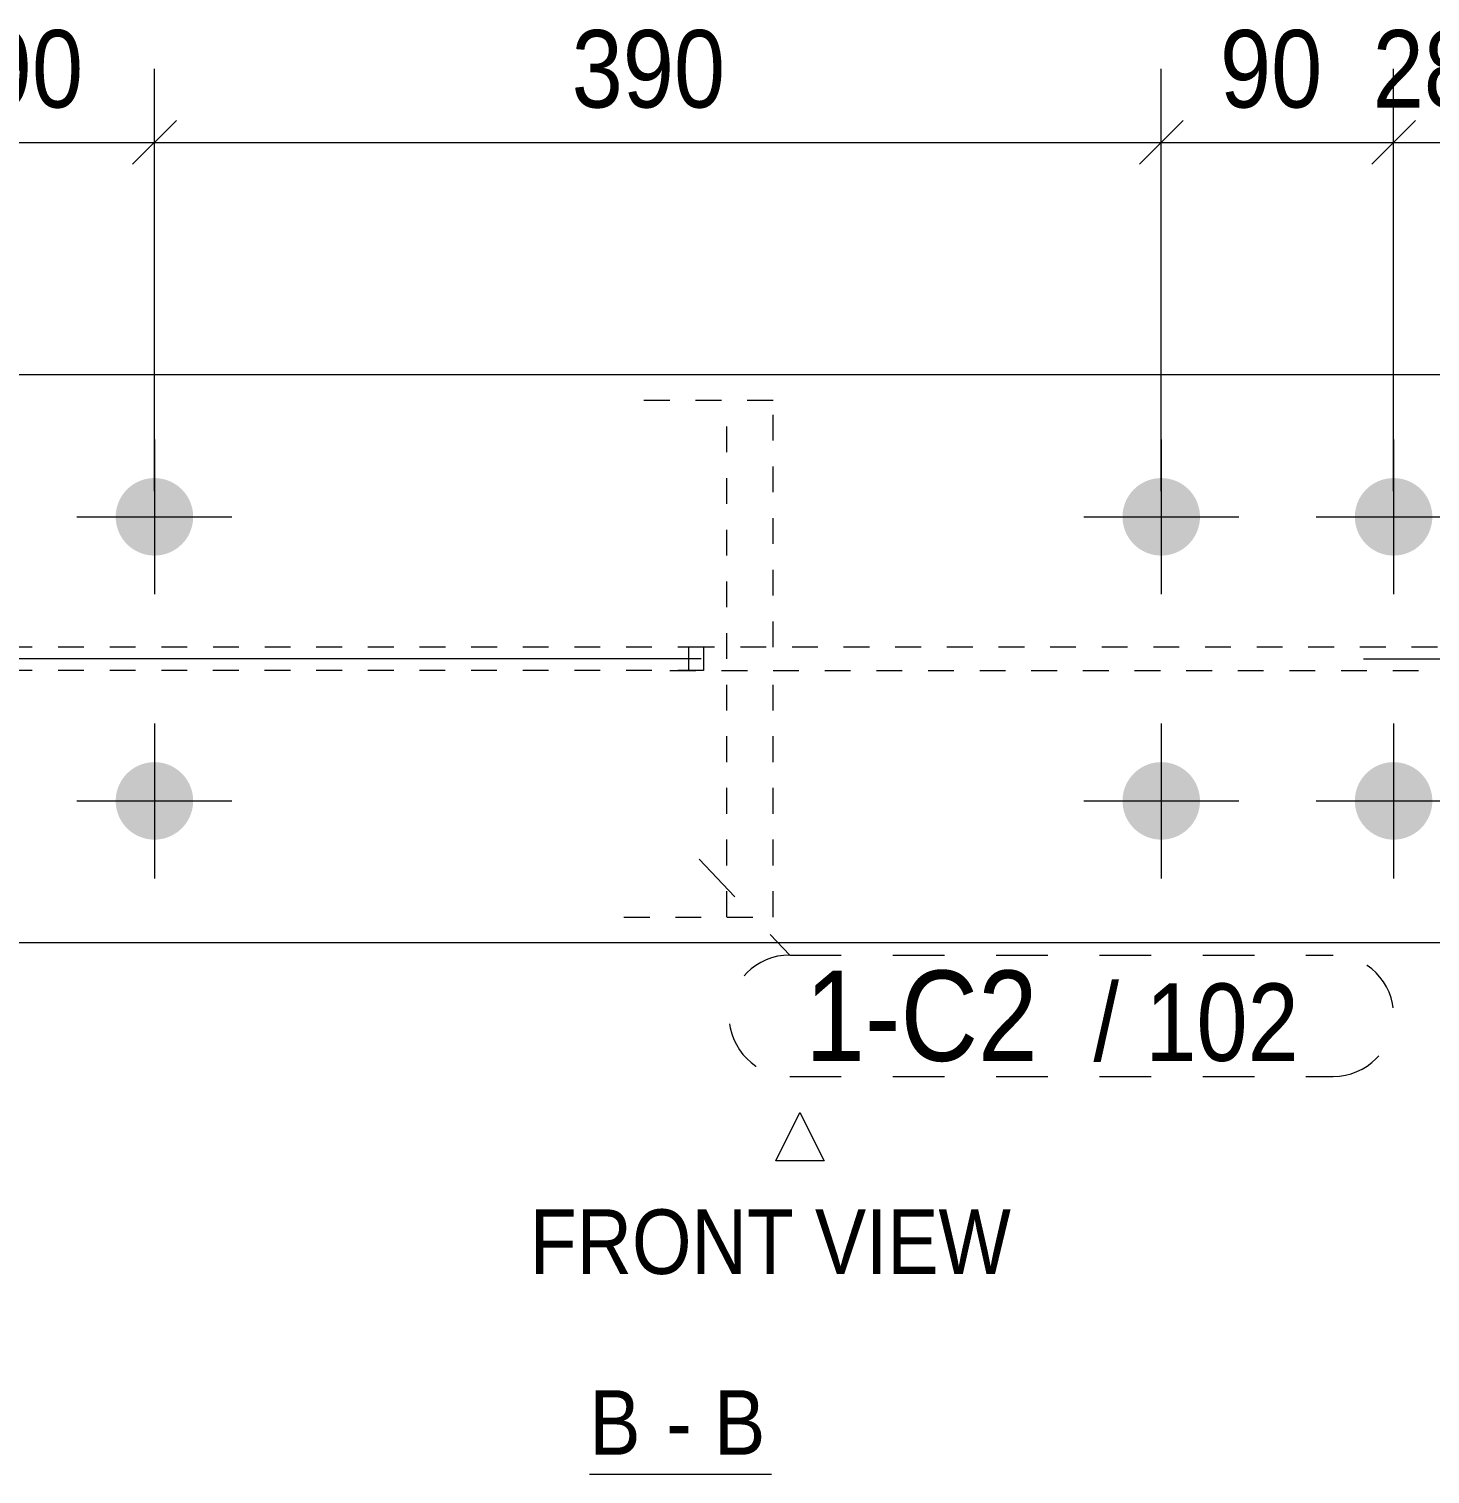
# Model space of a CAD drawing. Header units: millimetres. Extents: x 2 to 579, y 1 to 825.
# Drawn here: x 441.7 to 496, y 497.9 to 553.9 of the extents above; entities that cross this region are included whole.
import ezdxf

# ---------------------------------------------------------------- set-up
doc = ezdxf.new("R2010")
doc.units = ezdxf.units.MM
for name, pattern in [('XKITLINE00', [0]), ('XKITLINE01', [4, 1, -1, 1, -1]), ('XKITLINE02', [4, 2, -2]), ('XKITLINE03', [6, 3, -1, 1, -1])]:
    doc.linetypes.add(name, pattern=pattern)
for name, color, linetype, lineweight in [('Bolt', 3, 'Continuous', 0), ('Dimensions', 7, 'Continuous', 0), ('OtherObjectType', 7, 'Continuous', 0), ('Part', 2, 'Continuous', 0), ('PartMark', 7, 'Continuous', 0)]:
    doc.layers.add(name, color=color, linetype=linetype, lineweight=lineweight)
doc.styles.add('ARIAL', font='ARIAL.TTF')

# ---------------------------------------------------------------- blocks, each defined once
blk = doc.blocks.new('*A47')
at = {"layer": 'Bolt'}
for points in [[(446.579, 536.474), (446.616, 536.472), (446.652, 536.47), (446.689, 536.467), (446.726, 536.463), (446.762, 536.458), (446.799, 536.452), (446.835, 536.445), (446.871, 536.438), (446.907, 536.429), (446.942, 536.42), (446.978, 536.409), (447.013, 536.398), (447.047, 536.386), (447.082, 536.373), (447.116, 536.36), (447.15, 536.345), (447.183, 536.33), (447.217, 536.314), (447.249, 536.297), (447.281, 536.279), (447.313, 536.261), (447.345, 536.241), (447.375, 536.221), (447.406, 536.2), (447.436, 536.179), (447.465, 536.157), (447.494, 536.134), (447.522, 536.11), (447.549, 536.085), (447.576, 536.06), (447.603, 536.035), (447.628, 536.008), (447.654, 535.981), (447.678, 535.954), (447.702, 535.926), (447.725, 535.897), (447.747, 535.868), (447.768, 535.838), (447.789, 535.807), (447.809, 535.776), (447.829, 535.745), (447.847, 535.713), (447.865, 535.681), (447.882, 535.648), (447.898, 535.615), (447.913, 535.582), (447.928, 535.548), (447.942, 535.514), (447.954, 535.479), (447.966, 535.445), (447.977, 535.409), (447.988, 535.374), (447.997, 535.338), (448.006, 535.303), (448.013, 535.267), (448.02, 535.23), (448.026, 535.194), (448.031, 535.158), (448.035, 535.121), (448.038, 535.084), (448.04, 535.048), (448.042, 535.011), (448.042, 534.974), (448.042, 534.937), (448.04, 534.9), (448.038, 534.864), (448.035, 534.827), (448.031, 534.79), (448.026, 534.754), (448.02, 534.718), (448.013, 534.681), (448.006, 534.645), (447.997, 534.61), (447.988, 534.574), (447.977, 534.539), (447.966, 534.503), (447.954, 534.469), (447.942, 534.434), (447.928, 534.4), (447.913, 534.366), (447.898, 534.333), (447.882, 534.3), (447.865, 534.267), (447.847, 534.235), (447.829, 534.203), (447.809, 534.172), (447.789, 534.141), (447.768, 534.11), (447.747, 534.08), (447.725, 534.051), (447.702, 534.022), (447.678, 533.994), (447.654, 533.967), (447.628, 533.94), (447.603, 533.913), (447.576, 533.888), (447.549, 533.863), (447.522, 533.838), (447.494, 533.814), (447.465, 533.791), (447.436, 533.769), (447.406, 533.748), (447.375, 533.727), (447.345, 533.707), (447.313, 533.687), (447.281, 533.669), (447.249, 533.651), (447.217, 533.634), (447.183, 533.618), (447.15, 533.603), (447.116, 533.588), (447.082, 533.575), (447.047, 533.562), (447.013, 533.55), (446.978, 533.539), (446.942, 533.528), (446.907, 533.519), (446.871, 533.51), (446.835, 533.503), (446.799, 533.496), (446.762, 533.49), (446.726, 533.485), (446.689, 533.481), (446.652, 533.478), (446.616, 533.476), (446.579, 533.474), (446.542, 533.474), (446.505, 533.474), (446.468, 533.476), (446.432, 533.478), (446.395, 533.481), (446.358, 533.485), (446.322, 533.49), (446.286, 533.496), (446.249, 533.503), (446.213, 533.51), (446.178, 533.519), (446.142, 533.528), (446.107, 533.539), (446.072, 533.55), (446.037, 533.562), (446.002, 533.575), (445.968, 533.588), (445.934, 533.603), (445.901, 533.618), (445.868, 533.634), (445.835, 533.651), (445.803, 533.669), (445.771, 533.687), (445.74, 533.707), (445.709, 533.727), (445.678, 533.748), (445.649, 533.769), (445.619, 533.791), (445.59, 533.814), (445.562, 533.838), (445.535, 533.863), (445.508, 533.888), (445.481, 533.913), (445.456, 533.94), (445.431, 533.967), (445.406, 533.994), (445.383, 534.022), (445.36, 534.051), (445.337, 534.08), (445.316, 534.11), (445.295, 534.141), (445.275, 534.172), (445.255, 534.203), (445.237, 534.235), (445.219, 534.267), (445.202, 534.3), (445.186, 534.333), (445.171, 534.366), (445.156, 534.4), (445.143, 534.434), (445.13, 534.469), (445.118, 534.503), (445.107, 534.539), (445.096, 534.574), (445.087, 534.61), (445.079, 534.645), (445.071, 534.681), (445.064, 534.718), (445.058, 534.754), (445.053, 534.79), (445.049, 534.827), (445.046, 534.864), (445.044, 534.9), (445.043, 534.937), (445.042, 534.974), (445.043, 535.011), (445.044, 535.048), (445.046, 535.084), (445.049, 535.121), (445.053, 535.158), (445.058, 535.194), (445.064, 535.23), (445.071, 535.267), (445.079, 535.303), (445.087, 535.338), (445.096, 535.374), (445.107, 535.409), (445.118, 535.445), (445.13, 535.479), (445.143, 535.514), (445.156, 535.548), (445.171, 535.582), (445.186, 535.615), (445.202, 535.648), (445.219, 535.681), (445.237, 535.713), (445.255, 535.745), (445.275, 535.776), (445.295, 535.807), (445.316, 535.838), (445.337, 535.868), (445.36, 535.897), (445.383, 535.926), (445.406, 535.954), (445.431, 535.981), (445.456, 536.008), (445.481, 536.035), (445.508, 536.06), (445.535, 536.085), (445.562, 536.11), (445.59, 536.134), (445.619, 536.157), (445.649, 536.179), (445.678, 536.2), (445.709, 536.221), (445.74, 536.241), (445.771, 536.261), (445.803, 536.279), (445.835, 536.297), (445.868, 536.314), (445.901, 536.33), (445.934, 536.345), (445.968, 536.36), (446.002, 536.373), (446.037, 536.386), (446.072, 536.398), (446.107, 536.409), (446.142, 536.42), (446.178, 536.429), (446.213, 536.438), (446.249, 536.445), (446.286, 536.452), (446.322, 536.458), (446.358, 536.463), (446.395, 536.467), (446.432, 536.47), (446.468, 536.472), (446.505, 536.474), (446.542, 536.474)], [(485.579, 536.474), (485.616, 536.472), (485.652, 536.47), (485.689, 536.467), (485.726, 536.463), (485.762, 536.458), (485.799, 536.452), (485.835, 536.445), (485.871, 536.438), (485.907, 536.429), (485.942, 536.42), (485.978, 536.409), (486.013, 536.398), (486.047, 536.386), (486.082, 536.373), (486.116, 536.36), (486.15, 536.345), (486.183, 536.33), (486.217, 536.314), (486.249, 536.297), (486.281, 536.279), (486.313, 536.261), (486.345, 536.241), (486.375, 536.221), (486.406, 536.2), (486.436, 536.179), (486.465, 536.157), (486.494, 536.134), (486.522, 536.11), (486.549, 536.085), (486.576, 536.06), (486.603, 536.035), (486.628, 536.008), (486.654, 535.981), (486.678, 535.954), (486.702, 535.926), (486.725, 535.897), (486.747, 535.868), (486.768, 535.838), (486.789, 535.807), (486.809, 535.776), (486.829, 535.745), (486.847, 535.713), (486.865, 535.681), (486.882, 535.648), (486.898, 535.615), (486.913, 535.582), (486.928, 535.548), (486.942, 535.514), (486.954, 535.479), (486.966, 535.445), (486.977, 535.409), (486.988, 535.374), (486.997, 535.338), (487.006, 535.303), (487.013, 535.267), (487.02, 535.23), (487.026, 535.194), (487.031, 535.158), (487.035, 535.121), (487.038, 535.084), (487.04, 535.048), (487.042, 535.011), (487.042, 534.974), (487.042, 534.937), (487.04, 534.9), (487.038, 534.864), (487.035, 534.827), (487.031, 534.79), (487.026, 534.754), (487.02, 534.718), (487.013, 534.681), (487.006, 534.645), (486.997, 534.61), (486.988, 534.574), (486.977, 534.539), (486.966, 534.503), (486.954, 534.469), (486.942, 534.434), (486.928, 534.4), (486.913, 534.366), (486.898, 534.333), (486.882, 534.3), (486.865, 534.267), (486.847, 534.235), (486.829, 534.203), (486.809, 534.172), (486.789, 534.141), (486.768, 534.11), (486.747, 534.08), (486.725, 534.051), (486.702, 534.022), (486.678, 533.994), (486.654, 533.967), (486.628, 533.94), (486.603, 533.913), (486.576, 533.888), (486.549, 533.863), (486.522, 533.838), (486.494, 533.814), (486.465, 533.791), (486.436, 533.769), (486.406, 533.748), (486.375, 533.727), (486.345, 533.707), (486.313, 533.687), (486.281, 533.669), (486.249, 533.651), (486.217, 533.634), (486.183, 533.618), (486.15, 533.603), (486.116, 533.588), (486.082, 533.575), (486.047, 533.562), (486.013, 533.55), (485.978, 533.539), (485.942, 533.528), (485.907, 533.519), (485.871, 533.51), (485.835, 533.503), (485.799, 533.496), (485.762, 533.49), (485.726, 533.485), (485.689, 533.481), (485.652, 533.478), (485.616, 533.476), (485.579, 533.474), (485.542, 533.474), (485.505, 533.474), (485.468, 533.476), (485.432, 533.478), (485.395, 533.481), (485.358, 533.485), (485.322, 533.49), (485.286, 533.496), (485.249, 533.503), (485.213, 533.51), (485.178, 533.519), (485.142, 533.528), (485.107, 533.539), (485.072, 533.55), (485.037, 533.562), (485.002, 533.575), (484.968, 533.588), (484.934, 533.603), (484.901, 533.618), (484.868, 533.634), (484.835, 533.651), (484.803, 533.669), (484.771, 533.687), (484.74, 533.707), (484.709, 533.727), (484.678, 533.748), (484.649, 533.769), (484.619, 533.791), (484.59, 533.814), (484.562, 533.838), (484.535, 533.863), (484.508, 533.888), (484.481, 533.913), (484.456, 533.94), (484.431, 533.967), (484.406, 533.994), (484.383, 534.022), (484.36, 534.051), (484.337, 534.08), (484.316, 534.11), (484.295, 534.141), (484.275, 534.172), (484.255, 534.203), (484.237, 534.235), (484.219, 534.267), (484.202, 534.3), (484.186, 534.333), (484.171, 534.366), (484.156, 534.4), (484.143, 534.434), (484.13, 534.469), (484.118, 534.503), (484.107, 534.539), (484.096, 534.574), (484.087, 534.61), (484.079, 534.645), (484.071, 534.681), (484.064, 534.718), (484.058, 534.754), (484.053, 534.79), (484.049, 534.827), (484.046, 534.864), (484.044, 534.9), (484.043, 534.937), (484.042, 534.974), (484.043, 535.011), (484.044, 535.048), (484.046, 535.084), (484.049, 535.121), (484.053, 535.158), (484.058, 535.194), (484.064, 535.23), (484.071, 535.267), (484.079, 535.303), (484.087, 535.338), (484.096, 535.374), (484.107, 535.409), (484.118, 535.445), (484.13, 535.479), (484.143, 535.514), (484.156, 535.548), (484.171, 535.582), (484.186, 535.615), (484.202, 535.648), (484.219, 535.681), (484.237, 535.713), (484.255, 535.745), (484.275, 535.776), (484.295, 535.807), (484.316, 535.838), (484.337, 535.868), (484.36, 535.897), (484.383, 535.926), (484.406, 535.954), (484.431, 535.981), (484.456, 536.008), (484.481, 536.035), (484.508, 536.06), (484.535, 536.085), (484.562, 536.11), (484.59, 536.134), (484.619, 536.157), (484.649, 536.179), (484.678, 536.2), (484.709, 536.221), (484.74, 536.241), (484.771, 536.261), (484.803, 536.279), (484.835, 536.297), (484.868, 536.314), (484.901, 536.33), (484.934, 536.345), (484.968, 536.36), (485.002, 536.373), (485.037, 536.386), (485.072, 536.398), (485.107, 536.409), (485.142, 536.42), (485.178, 536.429), (485.213, 536.438), (485.249, 536.445), (485.286, 536.452), (485.322, 536.458), (485.358, 536.463), (485.395, 536.467), (485.432, 536.47), (485.468, 536.472), (485.505, 536.474), (485.542, 536.474)], [(494.579, 536.474), (494.616, 536.472), (494.652, 536.47), (494.689, 536.467), (494.726, 536.463), (494.762, 536.458), (494.799, 536.452), (494.835, 536.445), (494.871, 536.438), (494.907, 536.429), (494.942, 536.42), (494.978, 536.409), (495.013, 536.398), (495.047, 536.386), (495.082, 536.373), (495.116, 536.36), (495.15, 536.345), (495.183, 536.33), (495.217, 536.314), (495.249, 536.297), (495.281, 536.279), (495.313, 536.261), (495.345, 536.241), (495.375, 536.221), (495.406, 536.2), (495.436, 536.179), (495.465, 536.157), (495.494, 536.134), (495.522, 536.11), (495.549, 536.085), (495.576, 536.06), (495.603, 536.035), (495.628, 536.008), (495.654, 535.981), (495.678, 535.954), (495.702, 535.926), (495.725, 535.897), (495.747, 535.868), (495.768, 535.838), (495.789, 535.807), (495.809, 535.776), (495.829, 535.745), (495.847, 535.713), (495.865, 535.681), (495.882, 535.648), (495.898, 535.615), (495.913, 535.582), (495.928, 535.548), (495.942, 535.514), (495.954, 535.479), (495.966, 535.445), (495.977, 535.409), (495.988, 535.374), (495.997, 535.338), (496.006, 535.303), (496.013, 535.267), (496.02, 535.23), (496.026, 535.194), (496.031, 535.158), (496.035, 535.121), (496.038, 535.084), (496.04, 535.048), (496.042, 535.011), (496.042, 534.974), (496.042, 534.937), (496.04, 534.9), (496.038, 534.864), (496.035, 534.827), (496.031, 534.79), (496.026, 534.754), (496.02, 534.718), (496.013, 534.681), (496.006, 534.645), (495.997, 534.61), (495.988, 534.574), (495.977, 534.539), (495.966, 534.503), (495.954, 534.469), (495.942, 534.434), (495.928, 534.4), (495.913, 534.366), (495.898, 534.333), (495.882, 534.3), (495.865, 534.267), (495.847, 534.235), (495.829, 534.203), (495.809, 534.172), (495.789, 534.141), (495.768, 534.11), (495.747, 534.08), (495.725, 534.051), (495.702, 534.022), (495.678, 533.994), (495.654, 533.967), (495.628, 533.94), (495.603, 533.913), (495.576, 533.888), (495.549, 533.863), (495.522, 533.838), (495.494, 533.814), (495.465, 533.791), (495.436, 533.769), (495.406, 533.748), (495.375, 533.727), (495.345, 533.707), (495.313, 533.687), (495.281, 533.669), (495.249, 533.651), (495.217, 533.634), (495.183, 533.618), (495.15, 533.603), (495.116, 533.588), (495.082, 533.575), (495.047, 533.562), (495.013, 533.55), (494.978, 533.539), (494.942, 533.528), (494.907, 533.519), (494.871, 533.51), (494.835, 533.503), (494.799, 533.496), (494.762, 533.49), (494.726, 533.485), (494.689, 533.481), (494.652, 533.478), (494.616, 533.476), (494.579, 533.474), (494.542, 533.474), (494.505, 533.474), (494.468, 533.476), (494.432, 533.478), (494.395, 533.481), (494.358, 533.485), (494.322, 533.49), (494.286, 533.496), (494.249, 533.503), (494.213, 533.51), (494.178, 533.519), (494.142, 533.528), (494.107, 533.539), (494.072, 533.55), (494.037, 533.562), (494.002, 533.575), (493.968, 533.588), (493.934, 533.603), (493.901, 533.618), (493.868, 533.634), (493.835, 533.651), (493.803, 533.669), (493.771, 533.687), (493.74, 533.707), (493.709, 533.727), (493.678, 533.748), (493.649, 533.769), (493.619, 533.791), (493.59, 533.814), (493.562, 533.838), (493.535, 533.863), (493.508, 533.888), (493.481, 533.913), (493.456, 533.94), (493.431, 533.967), (493.406, 533.994), (493.383, 534.022), (493.36, 534.051), (493.337, 534.08), (493.316, 534.11), (493.295, 534.141), (493.275, 534.172), (493.255, 534.203), (493.237, 534.235), (493.219, 534.267), (493.202, 534.3), (493.186, 534.333), (493.171, 534.366), (493.156, 534.4), (493.143, 534.434), (493.13, 534.469), (493.118, 534.503), (493.107, 534.539), (493.096, 534.574), (493.087, 534.61), (493.079, 534.645), (493.071, 534.681), (493.064, 534.718), (493.058, 534.754), (493.053, 534.79), (493.049, 534.827), (493.046, 534.864), (493.044, 534.9), (493.043, 534.937), (493.042, 534.974), (493.043, 535.011), (493.044, 535.048), (493.046, 535.084), (493.049, 535.121), (493.053, 535.158), (493.058, 535.194), (493.064, 535.23), (493.071, 535.267), (493.079, 535.303), (493.087, 535.338), (493.096, 535.374), (493.107, 535.409), (493.118, 535.445), (493.13, 535.479), (493.143, 535.514), (493.156, 535.548), (493.171, 535.582), (493.186, 535.615), (493.202, 535.648), (493.219, 535.681), (493.237, 535.713), (493.255, 535.745), (493.275, 535.776), (493.295, 535.807), (493.316, 535.838), (493.337, 535.868), (493.36, 535.897), (493.383, 535.926), (493.406, 535.954), (493.431, 535.981), (493.456, 536.008), (493.481, 536.035), (493.508, 536.06), (493.535, 536.085), (493.562, 536.11), (493.59, 536.134), (493.619, 536.157), (493.649, 536.179), (493.678, 536.2), (493.709, 536.221), (493.74, 536.241), (493.771, 536.261), (493.803, 536.279), (493.835, 536.297), (493.868, 536.314), (493.901, 536.33), (493.934, 536.345), (493.968, 536.36), (494.002, 536.373), (494.037, 536.386), (494.072, 536.398), (494.107, 536.409), (494.142, 536.42), (494.178, 536.429), (494.213, 536.438), (494.249, 536.445), (494.286, 536.452), (494.322, 536.458), (494.358, 536.463), (494.395, 536.467), (494.432, 536.47), (494.468, 536.472), (494.505, 536.474), (494.542, 536.474)], [(446.579, 525.474), (446.616, 525.472), (446.652, 525.47), (446.689, 525.467), (446.726, 525.463), (446.762, 525.458), (446.799, 525.452), (446.835, 525.445), (446.871, 525.438), (446.907, 525.429), (446.942, 525.42), (446.978, 525.409), (447.013, 525.398), (447.047, 525.386), (447.082, 525.373), (447.116, 525.36), (447.15, 525.345), (447.183, 525.33), (447.217, 525.314), (447.249, 525.297), (447.281, 525.279), (447.313, 525.261), (447.345, 525.241), (447.375, 525.221), (447.406, 525.2), (447.436, 525.179), (447.465, 525.157), (447.494, 525.134), (447.522, 525.11), (447.549, 525.085), (447.576, 525.06), (447.603, 525.035), (447.628, 525.008), (447.654, 524.981), (447.678, 524.954), (447.702, 524.926), (447.725, 524.897), (447.747, 524.868), (447.768, 524.838), (447.789, 524.807), (447.809, 524.776), (447.829, 524.745), (447.847, 524.713), (447.865, 524.681), (447.882, 524.648), (447.898, 524.615), (447.913, 524.582), (447.928, 524.548), (447.942, 524.514), (447.954, 524.479), (447.966, 524.445), (447.977, 524.409), (447.988, 524.374), (447.997, 524.338), (448.006, 524.303), (448.013, 524.267), (448.02, 524.23), (448.026, 524.194), (448.031, 524.158), (448.035, 524.121), (448.038, 524.084), (448.04, 524.048), (448.042, 524.011), (448.042, 523.974), (448.042, 523.937), (448.04, 523.9), (448.038, 523.864), (448.035, 523.827), (448.031, 523.79), (448.026, 523.754), (448.02, 523.718), (448.013, 523.681), (448.006, 523.645), (447.997, 523.61), (447.988, 523.574), (447.977, 523.539), (447.966, 523.503), (447.954, 523.469), (447.942, 523.434), (447.928, 523.4), (447.913, 523.366), (447.898, 523.333), (447.882, 523.3), (447.865, 523.267), (447.847, 523.235), (447.829, 523.203), (447.809, 523.172), (447.789, 523.141), (447.768, 523.11), (447.747, 523.08), (447.725, 523.051), (447.702, 523.022), (447.678, 522.994), (447.654, 522.967), (447.628, 522.94), (447.603, 522.913), (447.576, 522.888), (447.549, 522.863), (447.522, 522.838), (447.494, 522.814), (447.465, 522.791), (447.436, 522.769), (447.406, 522.748), (447.375, 522.727), (447.345, 522.707), (447.313, 522.687), (447.281, 522.669), (447.249, 522.651), (447.217, 522.634), (447.183, 522.618), (447.15, 522.603), (447.116, 522.588), (447.082, 522.575), (447.047, 522.562), (447.013, 522.55), (446.978, 522.539), (446.942, 522.528), (446.907, 522.519), (446.871, 522.51), (446.835, 522.503), (446.799, 522.496), (446.762, 522.49), (446.726, 522.485), (446.689, 522.481), (446.652, 522.478), (446.616, 522.476), (446.579, 522.474), (446.542, 522.474), (446.505, 522.474), (446.468, 522.476), (446.432, 522.478), (446.395, 522.481), (446.358, 522.485), (446.322, 522.49), (446.286, 522.496), (446.249, 522.503), (446.213, 522.51), (446.178, 522.519), (446.142, 522.528), (446.107, 522.539), (446.072, 522.55), (446.037, 522.562), (446.002, 522.575), (445.968, 522.588), (445.934, 522.603), (445.901, 522.618), (445.868, 522.634), (445.835, 522.651), (445.803, 522.669), (445.771, 522.687), (445.74, 522.707), (445.709, 522.727), (445.678, 522.748), (445.649, 522.769), (445.619, 522.791), (445.59, 522.814), (445.562, 522.838), (445.535, 522.863), (445.508, 522.888), (445.481, 522.913), (445.456, 522.94), (445.431, 522.967), (445.406, 522.994), (445.383, 523.022), (445.36, 523.051), (445.337, 523.08), (445.316, 523.11), (445.295, 523.141), (445.275, 523.172), (445.255, 523.203), (445.237, 523.235), (445.219, 523.267), (445.202, 523.3), (445.186, 523.333), (445.171, 523.366), (445.156, 523.4), (445.143, 523.434), (445.13, 523.469), (445.118, 523.503), (445.107, 523.539), (445.096, 523.574), (445.087, 523.61), (445.079, 523.645), (445.071, 523.681), (445.064, 523.718), (445.058, 523.754), (445.053, 523.79), (445.049, 523.827), (445.046, 523.864), (445.044, 523.9), (445.043, 523.937), (445.042, 523.974), (445.043, 524.011), (445.044, 524.048), (445.046, 524.084), (445.049, 524.121), (445.053, 524.158), (445.058, 524.194), (445.064, 524.23), (445.071, 524.267), (445.079, 524.303), (445.087, 524.338), (445.096, 524.374), (445.107, 524.409), (445.118, 524.445), (445.13, 524.479), (445.143, 524.514), (445.156, 524.548), (445.171, 524.582), (445.186, 524.615), (445.202, 524.648), (445.219, 524.681), (445.237, 524.713), (445.255, 524.745), (445.275, 524.776), (445.295, 524.807), (445.316, 524.838), (445.337, 524.868), (445.36, 524.897), (445.383, 524.926), (445.406, 524.954), (445.431, 524.981), (445.456, 525.008), (445.481, 525.035), (445.508, 525.06), (445.535, 525.085), (445.562, 525.11), (445.59, 525.134), (445.619, 525.157), (445.649, 525.179), (445.678, 525.2), (445.709, 525.221), (445.74, 525.241), (445.771, 525.261), (445.803, 525.279), (445.835, 525.297), (445.868, 525.314), (445.901, 525.33), (445.934, 525.345), (445.968, 525.36), (446.002, 525.373), (446.037, 525.386), (446.072, 525.398), (446.107, 525.409), (446.142, 525.42), (446.178, 525.429), (446.213, 525.438), (446.249, 525.445), (446.286, 525.452), (446.322, 525.458), (446.358, 525.463), (446.395, 525.467), (446.432, 525.47), (446.468, 525.472), (446.505, 525.474), (446.542, 525.474)], [(485.579, 525.474), (485.616, 525.472), (485.652, 525.47), (485.689, 525.467), (485.726, 525.463), (485.762, 525.458), (485.799, 525.452), (485.835, 525.445), (485.871, 525.438), (485.907, 525.429), (485.942, 525.42), (485.978, 525.409), (486.013, 525.398), (486.047, 525.386), (486.082, 525.373), (486.116, 525.36), (486.15, 525.345), (486.183, 525.33), (486.217, 525.314), (486.249, 525.297), (486.281, 525.279), (486.313, 525.261), (486.345, 525.241), (486.375, 525.221), (486.406, 525.2), (486.436, 525.179), (486.465, 525.157), (486.494, 525.134), (486.522, 525.11), (486.549, 525.085), (486.576, 525.06), (486.603, 525.035), (486.628, 525.008), (486.654, 524.981), (486.678, 524.954), (486.702, 524.926), (486.725, 524.897), (486.747, 524.868), (486.768, 524.838), (486.789, 524.807), (486.809, 524.776), (486.829, 524.745), (486.847, 524.713), (486.865, 524.681), (486.882, 524.648), (486.898, 524.615), (486.913, 524.582), (486.928, 524.548), (486.942, 524.514), (486.954, 524.479), (486.966, 524.445), (486.977, 524.409), (486.988, 524.374), (486.997, 524.338), (487.006, 524.303), (487.013, 524.267), (487.02, 524.23), (487.026, 524.194), (487.031, 524.158), (487.035, 524.121), (487.038, 524.084), (487.04, 524.048), (487.042, 524.011), (487.042, 523.974), (487.042, 523.937), (487.04, 523.9), (487.038, 523.864), (487.035, 523.827), (487.031, 523.79), (487.026, 523.754), (487.02, 523.718), (487.013, 523.681), (487.006, 523.645), (486.997, 523.61), (486.988, 523.574), (486.977, 523.539), (486.966, 523.503), (486.954, 523.469), (486.942, 523.434), (486.928, 523.4), (486.913, 523.366), (486.898, 523.333), (486.882, 523.3), (486.865, 523.267), (486.847, 523.235), (486.829, 523.203), (486.809, 523.172), (486.789, 523.141), (486.768, 523.11), (486.747, 523.08), (486.725, 523.051), (486.702, 523.022), (486.678, 522.994), (486.654, 522.967), (486.628, 522.94), (486.603, 522.913), (486.576, 522.888), (486.549, 522.863), (486.522, 522.838), (486.494, 522.814), (486.465, 522.791), (486.436, 522.769), (486.406, 522.748), (486.375, 522.727), (486.345, 522.707), (486.313, 522.687), (486.281, 522.669), (486.249, 522.651), (486.217, 522.634), (486.183, 522.618), (486.15, 522.603), (486.116, 522.588), (486.082, 522.575), (486.047, 522.562), (486.013, 522.55), (485.978, 522.539), (485.942, 522.528), (485.907, 522.519), (485.871, 522.51), (485.835, 522.503), (485.799, 522.496), (485.762, 522.49), (485.726, 522.485), (485.689, 522.481), (485.652, 522.478), (485.616, 522.476), (485.579, 522.474), (485.542, 522.474), (485.505, 522.474), (485.468, 522.476), (485.432, 522.478), (485.395, 522.481), (485.358, 522.485), (485.322, 522.49), (485.286, 522.496), (485.249, 522.503), (485.213, 522.51), (485.178, 522.519), (485.142, 522.528), (485.107, 522.539), (485.072, 522.55), (485.037, 522.562), (485.002, 522.575), (484.968, 522.588), (484.934, 522.603), (484.901, 522.618), (484.868, 522.634), (484.835, 522.651), (484.803, 522.669), (484.771, 522.687), (484.74, 522.707), (484.709, 522.727), (484.678, 522.748), (484.649, 522.769), (484.619, 522.791), (484.59, 522.814), (484.562, 522.838), (484.535, 522.863), (484.508, 522.888), (484.481, 522.913), (484.456, 522.94), (484.431, 522.967), (484.406, 522.994), (484.383, 523.022), (484.36, 523.051), (484.337, 523.08), (484.316, 523.11), (484.295, 523.141), (484.275, 523.172), (484.255, 523.203), (484.237, 523.235), (484.219, 523.267), (484.202, 523.3), (484.186, 523.333), (484.171, 523.366), (484.156, 523.4), (484.143, 523.434), (484.13, 523.469), (484.118, 523.503), (484.107, 523.539), (484.096, 523.574), (484.087, 523.61), (484.079, 523.645), (484.071, 523.681), (484.064, 523.718), (484.058, 523.754), (484.053, 523.79), (484.049, 523.827), (484.046, 523.864), (484.044, 523.9), (484.043, 523.937), (484.042, 523.974), (484.043, 524.011), (484.044, 524.048), (484.046, 524.084), (484.049, 524.121), (484.053, 524.158), (484.058, 524.194), (484.064, 524.23), (484.071, 524.267), (484.079, 524.303), (484.087, 524.338), (484.096, 524.374), (484.107, 524.409), (484.118, 524.445), (484.13, 524.479), (484.143, 524.514), (484.156, 524.548), (484.171, 524.582), (484.186, 524.615), (484.202, 524.648), (484.219, 524.681), (484.237, 524.713), (484.255, 524.745), (484.275, 524.776), (484.295, 524.807), (484.316, 524.838), (484.337, 524.868), (484.36, 524.897), (484.383, 524.926), (484.406, 524.954), (484.431, 524.981), (484.456, 525.008), (484.481, 525.035), (484.508, 525.06), (484.535, 525.085), (484.562, 525.11), (484.59, 525.134), (484.619, 525.157), (484.649, 525.179), (484.678, 525.2), (484.709, 525.221), (484.74, 525.241), (484.771, 525.261), (484.803, 525.279), (484.835, 525.297), (484.868, 525.314), (484.901, 525.33), (484.934, 525.345), (484.968, 525.36), (485.002, 525.373), (485.037, 525.386), (485.072, 525.398), (485.107, 525.409), (485.142, 525.42), (485.178, 525.429), (485.213, 525.438), (485.249, 525.445), (485.286, 525.452), (485.322, 525.458), (485.358, 525.463), (485.395, 525.467), (485.432, 525.47), (485.468, 525.472), (485.505, 525.474), (485.542, 525.474)], [(494.579, 525.474), (494.616, 525.472), (494.652, 525.47), (494.689, 525.467), (494.726, 525.463), (494.762, 525.458), (494.799, 525.452), (494.835, 525.445), (494.871, 525.438), (494.907, 525.429), (494.942, 525.42), (494.978, 525.409), (495.013, 525.398), (495.047, 525.386), (495.082, 525.373), (495.116, 525.36), (495.15, 525.345), (495.183, 525.33), (495.217, 525.314), (495.249, 525.297), (495.281, 525.279), (495.313, 525.261), (495.345, 525.241), (495.375, 525.221), (495.406, 525.2), (495.436, 525.179), (495.465, 525.157), (495.494, 525.134), (495.522, 525.11), (495.549, 525.085), (495.576, 525.06), (495.603, 525.035), (495.628, 525.008), (495.654, 524.981), (495.678, 524.954), (495.702, 524.926), (495.725, 524.897), (495.747, 524.868), (495.768, 524.838), (495.789, 524.807), (495.809, 524.776), (495.829, 524.745), (495.847, 524.713), (495.865, 524.681), (495.882, 524.648), (495.898, 524.615), (495.913, 524.582), (495.928, 524.548), (495.942, 524.514), (495.954, 524.479), (495.966, 524.445), (495.977, 524.409), (495.988, 524.374), (495.997, 524.338), (496.006, 524.303), (496.013, 524.267), (496.02, 524.23), (496.026, 524.194), (496.031, 524.158), (496.035, 524.121), (496.038, 524.084), (496.04, 524.048), (496.042, 524.011), (496.042, 523.974), (496.042, 523.937), (496.04, 523.9), (496.038, 523.864), (496.035, 523.827), (496.031, 523.79), (496.026, 523.754), (496.02, 523.718), (496.013, 523.681), (496.006, 523.645), (495.997, 523.61), (495.988, 523.574), (495.977, 523.539), (495.966, 523.503), (495.954, 523.469), (495.942, 523.434), (495.928, 523.4), (495.913, 523.366), (495.898, 523.333), (495.882, 523.3), (495.865, 523.267), (495.847, 523.235), (495.829, 523.203), (495.809, 523.172), (495.789, 523.141), (495.768, 523.11), (495.747, 523.08), (495.725, 523.051), (495.702, 523.022), (495.678, 522.994), (495.654, 522.967), (495.628, 522.94), (495.603, 522.913), (495.576, 522.888), (495.549, 522.863), (495.522, 522.838), (495.494, 522.814), (495.465, 522.791), (495.436, 522.769), (495.406, 522.748), (495.375, 522.727), (495.345, 522.707), (495.313, 522.687), (495.281, 522.669), (495.249, 522.651), (495.217, 522.634), (495.183, 522.618), (495.15, 522.603), (495.116, 522.588), (495.082, 522.575), (495.047, 522.562), (495.013, 522.55), (494.978, 522.539), (494.942, 522.528), (494.907, 522.519), (494.871, 522.51), (494.835, 522.503), (494.799, 522.496), (494.762, 522.49), (494.726, 522.485), (494.689, 522.481), (494.652, 522.478), (494.616, 522.476), (494.579, 522.474), (494.542, 522.474), (494.505, 522.474), (494.468, 522.476), (494.432, 522.478), (494.395, 522.481), (494.358, 522.485), (494.322, 522.49), (494.286, 522.496), (494.249, 522.503), (494.213, 522.51), (494.178, 522.519), (494.142, 522.528), (494.107, 522.539), (494.072, 522.55), (494.037, 522.562), (494.002, 522.575), (493.968, 522.588), (493.934, 522.603), (493.901, 522.618), (493.868, 522.634), (493.835, 522.651), (493.803, 522.669), (493.771, 522.687), (493.74, 522.707), (493.709, 522.727), (493.678, 522.748), (493.649, 522.769), (493.619, 522.791), (493.59, 522.814), (493.562, 522.838), (493.535, 522.863), (493.508, 522.888), (493.481, 522.913), (493.456, 522.94), (493.431, 522.967), (493.406, 522.994), (493.383, 523.022), (493.36, 523.051), (493.337, 523.08), (493.316, 523.11), (493.295, 523.141), (493.275, 523.172), (493.255, 523.203), (493.237, 523.235), (493.219, 523.267), (493.202, 523.3), (493.186, 523.333), (493.171, 523.366), (493.156, 523.4), (493.143, 523.434), (493.13, 523.469), (493.118, 523.503), (493.107, 523.539), (493.096, 523.574), (493.087, 523.61), (493.079, 523.645), (493.071, 523.681), (493.064, 523.718), (493.058, 523.754), (493.053, 523.79), (493.049, 523.827), (493.046, 523.864), (493.044, 523.9), (493.043, 523.937), (493.042, 523.974), (493.043, 524.011), (493.044, 524.048), (493.046, 524.084), (493.049, 524.121), (493.053, 524.158), (493.058, 524.194), (493.064, 524.23), (493.071, 524.267), (493.079, 524.303), (493.087, 524.338), (493.096, 524.374), (493.107, 524.409), (493.118, 524.445), (493.13, 524.479), (493.143, 524.514), (493.156, 524.548), (493.171, 524.582), (493.186, 524.615), (493.202, 524.648), (493.219, 524.681), (493.237, 524.713), (493.255, 524.745), (493.275, 524.776), (493.295, 524.807), (493.316, 524.838), (493.337, 524.868), (493.36, 524.897), (493.383, 524.926), (493.406, 524.954), (493.431, 524.981), (493.456, 525.008), (493.481, 525.035), (493.508, 525.06), (493.535, 525.085), (493.562, 525.11), (493.59, 525.134), (493.619, 525.157), (493.649, 525.179), (493.678, 525.2), (493.709, 525.221), (493.74, 525.241), (493.771, 525.261), (493.803, 525.279), (493.835, 525.297), (493.868, 525.314), (493.901, 525.33), (493.934, 525.345), (493.968, 525.36), (494.002, 525.373), (494.037, 525.386), (494.072, 525.398), (494.107, 525.409), (494.142, 525.42), (494.178, 525.429), (494.213, 525.438), (494.249, 525.445), (494.286, 525.452), (494.322, 525.458), (494.358, 525.463), (494.395, 525.467), (494.432, 525.47), (494.468, 525.472), (494.505, 525.474), (494.542, 525.474)]]:
    blk.add_hatch(color=3, dxfattribs=at).paths.add_polyline_path(points, flags=17)
at = {"layer": 'Bolt', "color": 3, "linetype": 'XKITLINE00', "lineweight": 0}
for p, q in [((446.542, 537.974), (446.542, 531.974)), ((485.542, 537.974), (485.542, 531.974)), ((494.542, 537.974), (494.542, 531.974)), ((443.542, 534.974), (449.542, 534.974)), ((482.542, 534.974), (488.542, 534.974)), ((491.542, 534.974), (497.542, 534.974)), ((446.542, 526.974), (446.542, 520.974)), ((485.542, 526.974), (485.542, 520.974)), ((494.542, 526.974), (494.542, 520.974)), ((443.542, 523.974), (449.542, 523.974)), ((482.542, 523.974), (488.542, 523.974)), ((491.542, 523.974), (497.542, 523.974))]:
    blk.add_line(p, q, dxfattribs=at)
blk = doc.blocks.new('*A50')
at = {"layer": 'Part', "color": 2, "linetype": 'XKITLINE00', "lineweight": 0}
for p, q in [((538.447, 540.474), (405.445, 540.474)), ((538.447, 518.474), (405.445, 518.474))]:
    blk.add_line(p, q, dxfattribs=at)
blk = doc.blocks.new('*A51')
at = {"layer": 'Part'}
blk.add_hatch(color=2, dxfattribs=at).paths.add_polyline_path([(505.755, 530.874), (507.355, 530.874), (506.555, 529.474)], flags=17)
at = {"layer": 'Part', "color": 7, "linetype": 'XKITLINE01', "lineweight": 0}
for p, q in [((470.503, 539.474), (464.726, 539.474)), ((468.72, 519.474), (468.72, 539.474)), ((470.503, 529.924), (470.503, 539.474)), ((526.022, 539.474), (520.246, 539.474)), ((524.239, 539.474), (524.239, 529.924)), ((526.022, 519.474), (526.022, 539.474)), ((524.239, 529.924), (466.509, 529.924)), ((466.509, 529.024), (524.239, 529.024)), ((470.503, 519.474), (470.503, 529.024)), ((524.239, 529.024), (524.239, 519.474)), ((464.726, 519.474), (470.503, 519.474)), ((520.246, 519.474), (526.022, 519.474))]:
    blk.add_line(p, q, dxfattribs=at)
at = {"layer": 'Part', "color": 2, "linetype": 'XKITLINE00', "lineweight": 0}
for p, q in [((506.555, 529.474), (505.755, 530.874)), ((505.755, 530.874), (507.355, 530.874)), ((507.355, 530.874), (506.555, 529.474))]:
    blk.add_line(p, q, dxfattribs=at)
at = {"layer": 'Part', "color": 7, "linetype": 'XKITLINE03', "lineweight": 0}
blk.add_line((493.377, 529.474), (503.562, 529.474), dxfattribs=at)
at = {"layer": 'Part', "color": 2, "linetype": 'XKITLINE00', "lineweight": 0}
blk.add_circle((506.555, 530.374), 1, dxfattribs=at)
blk = doc.blocks.new('*A55')
at = {"layer": 'Part', "color": 7, "linetype": 'XKITLINE01', "lineweight": 0}
for p, q in [((418.786, 539.474), (423.72, 539.474)), ((422.054, 519.474), (422.054, 539.474)), ((423.72, 529.924), (423.72, 539.474)), ((467.812, 529.924), (420.452, 529.924)), ((467.241, 529.024), (467.241, 529.924)), ((467.812, 529.924), (467.81, 529.024)), ((467.81, 529.024), (420.452, 529.024)), ((423.72, 519.474), (423.72, 529.024)), ((418.786, 519.474), (423.72, 519.474))]:
    blk.add_line(p, q, dxfattribs=at)
at = {"layer": 'Part', "color": 7, "linetype": 'XKITLINE03', "lineweight": 0}
blk.add_line((454.25, 529.474), (445.562, 529.474), dxfattribs=at)
blk = doc.blocks.new('*A147')
at = {"layer": 'Dimensions', "color": 7, "linetype": 'XKITLINE00', "lineweight": 0}
for p, q in [((394.167, 530.323), (395.864, 528.625)), ((467.72, 529.474), (392.165, 529.474)), ((395.015, 523.974), (395.015, 529.474)), ((394.167, 524.823), (395.864, 523.125)), ((410.542, 523.974), (392.165, 523.974))]:
    blk.add_line(p, q, dxfattribs=at)
at = {"layer": 'Dimensions', "color": 3}
for p in [(395.015, 529.474), (395.015, 523.974)]:
    blk.add_point(p, dxfattribs=at)
at = {"layer": 'Dimensions', "color": 3, "style": 'ARIAL', "width": 0.85}
blk.add_text('55', height=3, rotation=90.0002, dxfattribs=at).set_placement((393.665, 524.499))
blk = doc.blocks.new('*A148')
at = {"layer": 'Dimensions', "color": 7, "linetype": 'XKITLINE00', "lineweight": 0}
for p, q in [((394.167, 535.823), (395.864, 534.125)), ((410.542, 534.974), (392.615, 534.974)), ((395.015, 529.474), (395.015, 534.974)), ((394.167, 530.323), (395.864, 528.625)), ((467.72, 529.474), (392.615, 529.474))]:
    blk.add_line(p, q, dxfattribs=at)
at = {"layer": 'Dimensions', "color": 3}
for p in [(395.015, 534.974), (395.015, 529.474)]:
    blk.add_point(p, dxfattribs=at)
at = {"layer": 'Dimensions', "color": 3, "style": 'ARIAL', "width": 0.85}
blk.add_text('55', height=3, rotation=90.0002, dxfattribs=at).set_placement((399.365, 529.999))
blk = doc.blocks.new('*A151')
at = {"layer": 'Dimensions', "color": 7, "linetype": 'XKITLINE00', "lineweight": 0}
for p, q in [((437.542, 535.974), (437.542, 552.324)), ((446.542, 535.974), (446.542, 552.324)), ((438.391, 550.323), (436.694, 548.625)), ((447.391, 550.323), (445.694, 548.625)), ((437.542, 549.474), (446.542, 549.474))]:
    blk.add_line(p, q, dxfattribs=at)
at = {"layer": 'Dimensions', "color": 3}
for p in [(437.542, 549.474), (446.542, 549.474)]:
    blk.add_point(p, dxfattribs=at)
at = {"layer": 'Dimensions', "color": 3, "style": 'ARIAL', "width": 0.85}
blk.add_text('90', height=3, dxfattribs=at).set_placement((439.817, 550.824))
blk = doc.blocks.new('*A152')
at = {"layer": 'Dimensions', "color": 7, "linetype": 'XKITLINE00', "lineweight": 0}
for p, q in [((446.542, 535.974), (446.542, 552.324)), ((485.542, 535.974), (485.542, 552.324)), ((447.391, 550.323), (445.694, 548.625)), ((486.391, 550.323), (484.694, 548.625)), ((446.542, 549.474), (485.542, 549.474))]:
    blk.add_line(p, q, dxfattribs=at)
at = {"layer": 'Dimensions', "color": 3}
for p in [(446.542, 549.474), (485.542, 549.474)]:
    blk.add_point(p, dxfattribs=at)
at = {"layer": 'Dimensions', "color": 3, "style": 'ARIAL', "width": 0.85}
blk.add_text('390', height=3, dxfattribs=at).set_placement((462.704, 550.824))
blk = doc.blocks.new('*A153')
at = {"layer": 'Dimensions', "color": 7, "linetype": 'XKITLINE00', "lineweight": 0}
for p, q in [((485.542, 535.974), (485.542, 552.324)), ((494.542, 535.974), (494.542, 552.324)), ((486.391, 550.323), (484.694, 548.625)), ((495.391, 550.323), (493.694, 548.625)), ((485.542, 549.474), (494.542, 549.474))]:
    blk.add_line(p, q, dxfattribs=at)
at = {"layer": 'Dimensions', "color": 3}
for p in [(485.542, 549.474), (494.542, 549.474)]:
    blk.add_point(p, dxfattribs=at)
at = {"layer": 'Dimensions', "color": 3, "style": 'ARIAL', "width": 0.85}
blk.add_text('90', height=3, dxfattribs=at).set_placement((487.817, 550.824))
blk = doc.blocks.new('*A154')
at = {"layer": 'Dimensions', "color": 7, "linetype": 'XKITLINE00', "lineweight": 0}
for p, q in [((494.542, 535.974), (494.542, 552.324)), ((497.371, 530.924), (497.371, 552.324)), ((495.391, 550.323), (493.694, 548.625)), ((498.22, 550.323), (496.523, 548.625)), ((494.542, 549.474), (497.371, 549.474))]:
    blk.add_line(p, q, dxfattribs=at)
at = {"layer": 'Dimensions', "color": 3}
for p in [(494.542, 549.474), (497.371, 549.474)]:
    blk.add_point(p, dxfattribs=at)
at = {"layer": 'Dimensions', "color": 3, "style": 'ARIAL', "width": 0.85}
blk.add_text('28', height=3, dxfattribs=at).set_placement((493.732, 550.824))
blk = doc.blocks.new('*A162')
at = {"layer": 'PartMark', "color": 7, "linetype": 'XKITLINE02', "lineweight": 0}
for p, q in [((467.649, 521.716), (471.149, 518.004)), ((471.149, 518.004), (492.202, 518.004)), ((471.149, 513.304), (492.202, 513.304))]:
    blk.add_line(p, q, dxfattribs=at)
for centre, start, end in [((471.149, 515.654), 90, 270), ((492.202, 515.654), 270, 90)]:
    blk.add_arc(centre, 2.35, start, end, dxfattribs=at)
at = {"layer": 'PartMark', "color": 1, "style": 'ARIAL', "width": 0.85}
blk.add_text('1-C2', height=3.5, dxfattribs=at).set_placement((471.749, 513.904))
at = {"layer": 'PartMark', "color": 3, "style": 'ARIAL', "width": 0.85}
for s, p in [('/', (482.915, 513.904)), ('102', (484.926, 513.904))]:
    blk.add_text(s, height=3, dxfattribs=at).set_placement(p)
blk = doc.blocks.new('*A164')
at = {"layer": 'OtherObjectType', "color": 7, "linetype": 'XKITLINE00', "lineweight": 0}
for p, q in [((386.69, 532.977), (386.69, 534.852)), ((386.69, 534.852), (388.565, 533.914)), ((388.565, 533.914), (386.69, 532.977)), ((388.565, 533.914), (388.565, 533.914)), ((470.608, 510.029), (471.546, 511.904)), ((471.546, 511.904), (472.483, 510.029)), ((471.546, 511.904), (471.546, 511.904)), ((472.483, 510.029), (470.608, 510.029)), ((463.392, 497.904), (470.449, 497.904))]:
    blk.add_line(p, q, dxfattribs=at)
at = {"layer": 'OtherObjectType', "color": 7, "style": 'ARIAL', "width": 0.85}
blk.add_text('TOP VIEW', height=2.5, rotation=90, dxfattribs=at).set_placement((384.815, 525.764))
for s, p in [('FRONT VIEW', (461.082, 505.654)), ('B', (463.392, 498.654)), ('B', (468.225, 498.654)), ('-', (466.366, 498.654))]:
    blk.add_text(s, height=2.5, dxfattribs=at).set_placement(p)

msp = doc.modelspace()

# ---------------------------------------------------------------- block references
at = {"lineweight": 0}
for name in ['*A151', '*A152', '*A153', '*A154', '*A50', '*A55', '*A47', '*A148', '*A147', '*A162']:
    msp.add_blockref(name, (0, 0), dxfattribs=at)
at = {"layer": 'OtherObjectType', "lineweight": 0}
msp.add_blockref('*A164', (0, 0), dxfattribs=at)
at = {"layer": 'Part', "lineweight": 0}
msp.add_blockref('*A51', (0, 0), dxfattribs=at)

doc.saveas('drawing.dxf')
